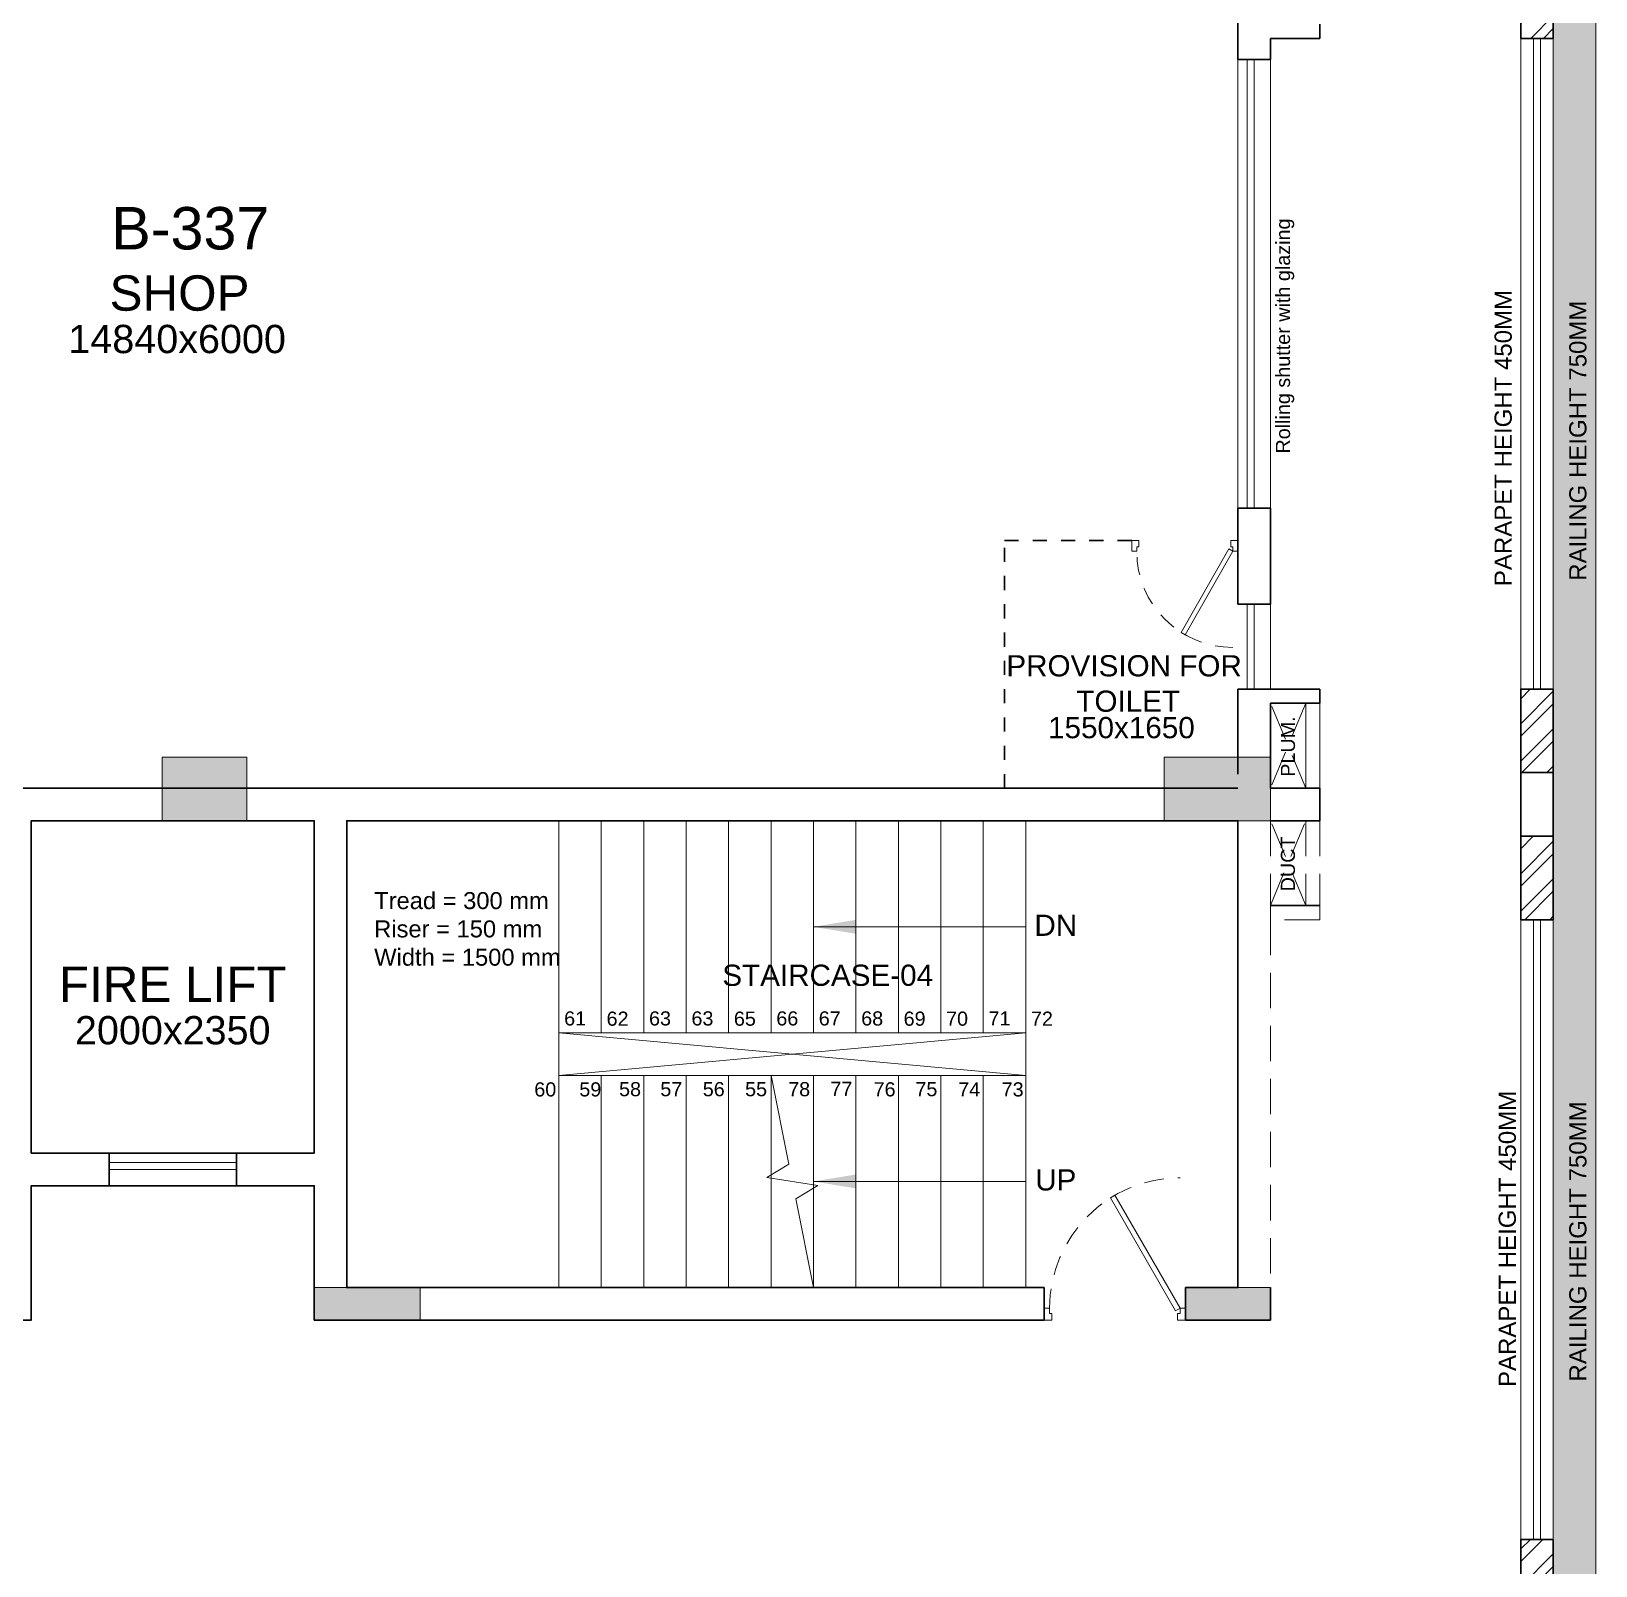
# Model space of a CAD drawing. Header units: metres. Extents: x 9819 to 10514, y 4405 to 4599.
# Drawn here: x 10446.56 to 10457.62, y 4550.07 to 4560.91 of the extents above; entities that cross this region are included whole.
import ezdxf
from ezdxf.enums import TextEntityAlignment as Align

# ---------------------------------------------------------------- set-up
doc = ezdxf.new("R2010")
doc.units = ezdxf.units.M
doc.header["$MEASUREMENT"] = 0
doc.linetypes.add('DASHED2', pattern=[0.375, 0.25, -0.125])
doc.linetypes.add('HIDDEN', pattern=[0.375, 0.25, -0.125])
doc.layers.add('A_COL. NO', color=4, linetype='Continuous')
for name, color, linetype, lineweight in [('A_CONC', 1, 'Continuous', 30), ('A_DOOR-WIN', 23, 'Continuous', 9), ('A_DOTTED', 8, 'HIDDEN', 0), ('A_ELE 0.15', 252, 'Continuous', 15), ('A_GLAZE', 140, 'Continuous', 5), ('A_LEDGE', 252, 'Continuous', 15), ('A_SHOP NO.', 113, 'Continuous', 5), ('A_SILL 0.09', 9, 'Continuous', 9), ('A_SILL 0.25', 25, 'Continuous', 15), ('A_SILL 0.25-RefEdit0', 25, 'Continuous', 15), ('A_STAIRS', 21, 'Continuous', 9), ('A_TEXT', 7, 'Continuous', 5), ('A_WALL', 7, 'Continuous', 30), ('A_Wall Hatch', 8, 'Continuous', 5), ('COLUMN-FINAL', 210, 'Continuous', 20), ('Doorline', 251, 'DASHED2', 13)]:
    doc.layers.add(name, color=color, linetype=linetype, lineweight=lineweight)
doc.layers.get('A_COL. NO').off()
doc.styles.add('A', font='ARIALN.TTF')
doc.styles.get("Standard").update_dxf_attribs({"font": 'arial.ttf'})
doc.dimstyles.new('DIM IN MM', dxfattribs={"dimtxt": 0.18, "dimasz": 0.075, "dimexe": 0.05, "dimexo": 0.05, "dimgap": 0.05, "dimtad": 0, "dimdec": 0, "dimlfac": 1000, "dimzin": 3, "dimdsep": 46, "dimtxsty": 'A', "dimblk1": 'ARCHTICK', "dimblk2": 'ARCHTICK', "dimsah": 1, "dimcen": 0, "dimclrd": 256, "dimclre": 256, "dimclrt": 256, "dimadec": 0, "dimazin": 0, "dimtfac": 1, "dimtdec": 0, "dimtofl": 0, "dimtmove": 1, "dimatfit": 3, "dimfxl": 1, "dimtolj": 1, "dimtzin": 0, "dimlwd": -1, "dimlwe": -1, "dimarcsym": 0})

# ---------------------------------------------------------------- blocks, each defined once
blk = doc.blocks.new('_ARCHTICK')
at = {"color": 0, "linetype": 'ByBlock', "const_width": 0.15}
blk.add_lwpolyline([(-0.5, -0.5), (0.5, 0.5)], dxfattribs=at)
blk = doc.blocks.new('D-900')
at = {"layer": 'A_DOOR-WIN'}
for points in [[(0.45, 0.7938), (0.035, 0.075), (0.0627, 0.059), (0.4777, 0.7778)], [(0, 0.075), (0, 0), (0.05, 0), (0.05, 0.043), (0.035, 0.043), (0.035, 0.075)], [(0.9, 0.075), (0.9, 0), (0.85, 0), (0.85, 0.043), (0.865, 0.043), (0.865, 0.075)]]:
    blk.add_lwpolyline(points, close=True, dxfattribs=at)
at = {"layer": 'Doorline', "ltscale": 0.5}
blk.add_arc((0.035, 0.075), 0.83, 0, 90, dxfattribs=at)
blk = doc.blocks.new('D 750')
at = {"layer": 'A_DOOR-WIN'}
for points in [[(-0.372, 0.665), (-0.035, 0.075), (-0.063, 0.059), (-0.4, 0.649)], [(-0.75, 0.075), (-0.75, 0), (-0.7, 0), (-0.7, 0.043), (-0.715, 0.043), (-0.715, 0.075)], [(0, 0.075), (0, 0), (-0.05, 0), (-0.05, 0.043), (-0.035, 0.043), (-0.035, 0.075)]]:
    blk.add_lwpolyline(points, close=True, dxfattribs=at)
at = {"layer": 'Doorline', "ltscale": 0.5}
blk.add_arc((-0.035, 0.075), 0.68, 90, 180, dxfattribs=at)
blk = doc.blocks.new('Typical shops 3rd')
at = {"layer": 'A_DOOR-WIN'}
for p, q in [((30.095, -1.08), (30.095, -4.25)), ((30.145, -1.08), (30.145, -4.25))]:
    blk.add_line(p, q, dxfattribs=at)
at = {"layer": 'A_DOTTED'}
for p, q in [((30.51, -5.63), (30.26, -6.23)), ((30.51, -6.23), (30.26, -5.63))]:
    blk.add_line(p, q, dxfattribs=at)
at = {"layer": 'A_GLAZE'}
for p, q in [((30.095, -4.93), (30.095, -5.53)), ((30.145, -4.93), (30.145, -5.53))]:
    blk.add_line(p, q, dxfattribs=at)
at = {"layer": 'A_LEDGE'}
for p, q in [((30.51, -5.63), (30.51, -6.23)), ((30.61, -5.63), (30.61, -6.23))]:
    blk.add_line(p, q, dxfattribs=at)
at = {"layer": 'A_SILL 0.09'}
for p, q in [((30.03, -4.25), (30.03, -1.08)), ((30.26, -1.08), (30.26, -4.25)), ((30.26, -4.93), (30.26, -5.53))]:
    blk.add_line(p, q, dxfattribs=at)
at = {"layer": 'A_WALL'}
for p, q in [((30.03, 0), (30.03, -1.08)), ((30.61, -0.83), (30.61, -0.93)), ((30.26, -0.93), (30.61, -0.93)), ((30.26, -0.93), (30.26, -1.08)), ((30.26, -1.08), (30.03, -1.08)), ((30.03, -4.25), (30.03, -4.93)), ((30.03, -4.25), (30.26, -4.25)), ((30.26, -4.25), (30.26, -4.93)), ((30.03, -4.93), (30.26, -4.93)), ((30.03, -5.53), (30.61, -5.53)), ((30.03, -5.53), (30.03, -6.13)), ((30.61, -5.63), (30.61, -5.53)), ((30.26, -5.63), (30.26, -6.23)), ((30.26, -5.63), (30.61, -5.63)), ((30.26, -6.23), (30.61, -6.23))]:
    blk.add_line(p, q, dxfattribs=at)
at = {"layer": 'A_WALL', "color": 252, "linetype": 'DASHED2', "ltscale": 0.3, "true_color": 0x939598}
blk.add_line((28.38, -6.23), (30.03, -6.23), dxfattribs=at)
blk.add_lwpolyline([(28.38, -6.23), (28.38, -4.48), (29.28, -4.48)], dxfattribs=at)
at = {"layer": 'A_DOOR-WIN', "xscale": -1, "rotation": 180}
blk.add_blockref('D 750', (30.03, -4.48), dxfattribs=at)
at = {"layer": 'A_TEXT'}
for s, p in [('Rolling shutter with glazing', (30.399, -3.034)), ('PLUM.', (30.434, -5.936))]:
    blk.add_text(s, height=0.1, rotation=90, dxfattribs=at).set_placement(p, align=Align.CENTER)
for s, height, p in [('SHOP', 0.25, (22.548, -2.855)), ('14840x6000', 0.2, (22.531, -3.155)), ('1550x1650', 0.15, (29.207, -5.877))]:
    blk.add_text(s, height=height, dxfattribs=at).set_placement(p, align=Align.CENTER)
at = {"layer": 'A_TEXT', "insert": (28.239, -5.29), "char_height": 0.15, "width": 1.97366, "attachment_point": 1}
blk.add_mtext('\\pxqc;PROVISION FOR\\P TOILET ', dxfattribs=at)
blk = doc.blocks.new('Balcony projections')
at = {"transparency": 33554493}
h = blk.add_hatch(color=256, dxfattribs=at)
h.dxf.hatch_style = 1
h.paths.add_polyline_path([(-0.53, -72.15), (33.98, -72.15), (33.98, 0.53), (-0.53, 0.53)])
h.paths.add_polyline_path([(-0.23, -71.85), (33.68, -71.85), (33.68, 0.23), (-0.23, 0.23)], flags=16)
at = {"lineweight": 30, "true_color": 0x636466}
h = blk.add_hatch(dxfattribs=at)
h.set_pattern_fill('ANSI32', color=251, scale=0.5)
h.set_pattern_definition([(45, (-9876.61707, -4400.77705), (-0.1325825215, 0.1325825215), []), (45, (-9876.52869, -4400.77705), (-0.1325825215, 0.1325825215), [])])
h.paths.add_polyline_path([(31.79, 0.23), (31.79, 0), (33.45, 0), (33.45, -1.66), (33.68, -1.66), (33.68, 0.23)])
h.paths.add_polyline_path([(33.68, -2.7), (33.68, -2.11), (33.45, -2.11), (33.45, -2.7)])
h.paths.add_polyline_path([(33.68, -7.3), (33.68, -7.89), (33.45, -7.89), (33.45, -7.3)])
h.paths.add_polyline_path([(33.68, -8.93), (33.68, -8.34), (33.45, -8.34), (33.45, -8.93)])
h.paths.add_polyline_path([(33.68, -13.53), (33.68, -14.12), (33.45, -14.12), (33.45, -13.53)])
h.paths.add_polyline_path([(33.68, -15.16), (33.68, -14.57), (33.45, -14.57), (33.45, -15.16)])
h.paths.add_polyline_path([(33.68, -19.76), (33.68, -20.35), (33.45, -20.35), (33.45, -19.76)])
h.paths.add_polyline_path([(33.68, -21.39), (33.68, -20.8), (33.45, -20.8), (33.45, -21.39)])
h.paths.add_polyline_path([(33.68, -25.99), (33.68, -26.58), (33.45, -26.58), (33.45, -25.99)])
h.paths.add_polyline_path([(33.68, -27.62), (33.68, -27.03), (33.45, -27.03), (33.45, -27.62)])
h.paths.add_polyline_path([(33.68, -32.22), (33.68, -32.81), (33.45, -32.81), (33.45, -32.22)])
h.paths.add_polyline_path([(33.68, -33.85), (33.68, -33.26), (33.45, -33.26), (33.45, -33.85)])
h.paths.add_polyline_path([(33.68, -38.23), (33.68, -38.82), (33.45, -38.82), (33.45, -38.23)])
h.paths.add_polyline_path([(33.68, -39.86), (33.68, -39.27), (33.45, -39.27), (33.45, -39.86)])
h.paths.add_polyline_path([(33.68, -46.09), (33.68, -45.5), (33.45, -45.5), (33.45, -46.09)])
h.paths.add_polyline_path([(33.68, -44.46), (33.68, -45.05), (33.45, -45.05), (33.45, -44.46)])
h.paths.add_polyline_path([(33.68, -50.69), (33.68, -51.28), (33.45, -51.28), (33.45, -50.69)])
h.paths.add_polyline_path([(33.68, -52.32), (33.68, -51.73), (33.45, -51.73), (33.45, -52.32)])
h.paths.add_polyline_path([(33.68, -58.55), (33.68, -57.96), (33.45, -57.96), (33.45, -58.55)])
h.paths.add_polyline_path([(33.68, -56.92), (33.68, -57.51), (33.45, -57.51), (33.45, -56.92)])
h.paths.add_polyline_path([(33.68, -64.76), (33.68, -63.58), (33.45, -63.58), (33.45, -64.76)])
h.paths.add_polyline_path([(31.79, -71.85), (31.79, -71.62), (33.45, -71.62), (33.45, -69.96), (33.68, -69.96), (33.68, -71.85)])
h.paths.add_polyline_path([(30.75, -71.85), (31.34, -71.85), (31.34, -71.62), (30.75, -71.62)])
h.paths.add_polyline_path([(24.96, -71.85), (24.37, -71.85), (24.37, -71.62), (24.96, -71.62)])
h.paths.add_polyline_path([(23.33, -71.85), (23.92, -71.85), (23.92, -71.62), (23.33, -71.62)])
h.paths.add_polyline_path([(8.49, -71.85), (9.08, -71.85), (9.08, -71.62), (8.49, -71.62)])
h.paths.add_polyline_path([(10.12, -71.85), (9.53, -71.85), (9.53, -71.62), (10.12, -71.62)])
h.paths.add_polyline_path([(15.91, -71.85), (16.5, -71.85), (16.5, -71.62), (15.91, -71.62)])
h.paths.add_polyline_path([(17.54, -71.85), (16.95, -71.85), (16.95, -71.62), (17.54, -71.62)])
h.paths.add_polyline_path([(1.66, -71.85), (1.66, -71.62), (0, -71.62), (0, -69.96), (-0.23, -69.96), (-0.23, -71.85)])
h.paths.add_polyline_path([(2.11, -71.85), (2.7, -71.85), (2.7, -71.62), (2.11, -71.62)])
h.paths.add_polyline_path([(-0.23, -64.76), (-0.23, -63.58), (0, -63.58), (0, -64.76)])
h.paths.add_polyline_path([(-0.23, -58.55), (-0.23, -57.96), (0, -57.96), (0, -58.55)])
h.paths.add_polyline_path([(-0.23, -56.92), (-0.23, -57.51), (0, -57.51), (0, -56.92)])
h.paths.add_polyline_path([(-0.23, -52.32), (-0.23, -51.73), (0, -51.73), (0, -52.32)])
h.paths.add_polyline_path([(-0.23, -50.69), (-0.23, -51.28), (0, -51.28), (0, -50.69)])
h.paths.add_polyline_path([(-0.23, -46.09), (-0.23, -45.5), (0, -45.5), (0, -46.09)])
h.paths.add_polyline_path([(-0.23, -44.46), (-0.23, -45.05), (0, -45.05), (0, -44.46)])
h.paths.add_polyline_path([(-0.23, -39.86), (-0.23, -39.27), (0, -39.27), (0, -39.86)])
h.paths.add_polyline_path([(-0.23, -38.23), (-0.23, -38.82), (0, -38.82), (0, -38.23)])
h.paths.add_polyline_path([(-0.23, -33.85), (-0.23, -33.26), (0, -33.26), (0, -33.85)])
h.paths.add_polyline_path([(-0.23, -32.22), (-0.23, -32.81), (0, -32.81), (0, -32.22)])
h.paths.add_polyline_path([(-0.23, -27.62), (-0.23, -27.03), (0, -27.03), (0, -27.62)])
h.paths.add_polyline_path([(-0.23, -25.99), (-0.23, -26.58), (0, -26.58), (0, -25.99)])
h.paths.add_polyline_path([(-0.23, -21.39), (-0.23, -20.8), (0, -20.8), (0, -21.39)])
h.paths.add_polyline_path([(-0.23, -19.76), (-0.23, -20.35), (0, -20.35), (0, -19.76)])
h.paths.add_polyline_path([(-0.23, -15.16), (-0.23, -14.57), (0, -14.57), (0, -15.16)])
h.paths.add_polyline_path([(-0.23, -13.53), (-0.23, -14.12), (0, -14.12), (0, -13.53)])
h.paths.add_polyline_path([(-0.23, -8.93), (-0.23, -8.34), (0, -8.34), (0, -8.93)])
h.paths.add_polyline_path([(-0.23, -7.3), (-0.23, -7.89), (0, -7.89), (0, -7.3)])
h.paths.add_polyline_path([(-0.23, -2.7), (-0.23, -2.11), (0, -2.11), (0, -2.7)])
h.paths.add_polyline_path([(1.66, 0.23), (1.66, 0), (0, 0), (0, -1.66), (-0.23, -1.66), (-0.23, 0.23)])
at = {"layer": 'A_CONC'}
blk.add_lwpolyline([(33.68, -32.81), (33.45, -32.81), (33.45, -33.26), (33.68, -33.26)], close=True, dxfattribs=at)
at = {"layer": 'A_ELE 0.15', "color": 7, "true_color": 0xffffff}
for points in [[(33.98, -33.85), (33.98, 0.53), (-0.53, 0.53), (-0.53, -33.85)], [(-0.53, -33.85), (-0.53, -72.15), (33.98, -72.15), (33.98, -33.85)]]:
    blk.add_lwpolyline(points, dxfattribs=at)
at = {"layer": 'A_GLAZE'}
for points in [[(33.54, -32.22), (33.59, -32.22), (33.59, -27.62), (33.54, -27.62)], [(33.54, -38.23), (33.59, -38.23), (33.59, -33.85), (33.54, -33.85)]]:
    blk.add_lwpolyline(points, close=True, dxfattribs=at)
at = {"layer": 'A_SILL 0.25', "lineweight": 0, "elevation": 0}
blk.add_lwpolyline([(33.68, -32.22), (33.45, -32.22), (33.45, -27.62), (33.68, -27.62)], close=True, dxfattribs=at)
at = {"layer": 'A_SILL 0.25', "lineweight": 0}
blk.add_lwpolyline([(33.68, -38.23), (33.45, -38.23), (33.45, -33.85), (33.68, -33.85)], close=True, dxfattribs=at)
at = {"layer": 'A_SILL 0.25-RefEdit0', "color": 32, "true_color": 0xcd6928}
for points in [[(33.68, -33.85), (33.68, 0.23), (-0.23, 0.23), (-0.23, -33.85)], [(-0.23, -38.23), (-0.23, -71.85), (33.68, -71.85), (33.68, -38.23)]]:
    blk.add_lwpolyline(points, dxfattribs=at)
at = {"layer": 'A_TEXT', "color": 32, "true_color": 0xcd6928}
for p, q in [((33.45, -32.22), (33.45, -27.62)), ((33.68, -27.62), (33.68, -32.22)), ((33.45, -38.23), (33.45, -33.85)), ((33.68, -33.85), (33.68, -38.23))]:
    blk.add_line(p, q, dxfattribs=at)
at = {"layer": 'A_WALL'}
for points in [[(33.68, -27.62), (33.68, -27.03), (33.45, -27.03), (33.45, -27.62)], [(33.68, -32.22), (33.68, -32.81), (33.45, -32.81), (33.45, -32.22)], [(33.68, -33.85), (33.68, -33.26), (33.45, -33.26), (33.45, -33.85)], [(33.68, -38.23), (33.68, -38.82), (33.45, -38.82), (33.45, -38.23)]]:
    blk.add_lwpolyline(points, close=True, dxfattribs=at)
at = {"layer": 'A_TEXT', "color": 32, "true_color": 0xcd6928, "char_height": 0.1215, "attachment_point": 1, "rotation": 90}
for insert in [(33.265, -31.492), (33.294, -37.153)]:
    blk.add_mtext_dynamic_manual_height_columns('PARAPET HEIGHT 450MM', width=3.42392, gutter_width=0.931, heights=[0], dxfattribs=dict(at, insert=insert))
at = {"layer": 'A_TEXT', "color": 4, "char_height": 0.1215, "attachment_point": 1, "rotation": 90}
for insert in [(33.793, -31.454), (33.793, -37.114)]:
    blk.add_mtext_dynamic_manual_height_columns('RAILING HEIGHT 750MM', width=3.42392, gutter_width=0.931, heights=[0], dxfattribs=dict(at, insert=insert))
blk = doc.blocks.new('WING-B REVISED COL.')
at = {"layer": 'COLUMN-FINAL'}
for color, points in [(1, [(5393.374, -8760.848), (5393.374, -8761.298), (5393.974, -8761.298), (5393.974, -8760.848)]), (4, [(5400.459, -8760.848), (5400.459, -8761.298), (5401.209, -8761.298), (5401.209, -8760.848)])]:
    blk.add_hatch(color=color, dxfattribs=at).paths.add_polyline_path(points)
h = blk.add_hatch(color=231, dxfattribs=at)
h.dxf.hatch_style = 1
h.paths.add_polyline_path([(5394.449, -8764.598), (5394.449, -8764.828), (5395.199, -8764.828), (5395.199, -8764.598)])
h = blk.add_hatch(color=30, dxfattribs=at)
h.dxf.hatch_style = 1
h.paths.add_polyline_path([(5400.609, -8764.598), (5400.609, -8764.828), (5401.209, -8764.828), (5401.209, -8764.598)])
at = {"layer": 'COLUMN-FINAL', "color": 1}
blk.add_lwpolyline([(5393.374, -8760.848), (5393.374, -8761.298), (5393.974, -8761.298), (5393.974, -8760.848)], close=True, dxfattribs=at)
at = {"layer": 'COLUMN-FINAL', "color": 4}
blk.add_lwpolyline([(5400.459, -8760.848), (5400.459, -8761.298), (5401.209, -8761.298), (5401.209, -8760.848)], close=True, dxfattribs=at)
at = {"layer": 'COLUMN-FINAL', "color": 231}
blk.add_lwpolyline([(5394.449, -8764.598), (5394.449, -8764.828), (5395.199, -8764.828), (5395.199, -8764.598)], close=True, dxfattribs=at)
at = {"layer": 'COLUMN-FINAL', "color": 30}
blk.add_lwpolyline([(5400.609, -8764.598), (5400.609, -8764.828), (5401.209, -8764.828), (5401.209, -8764.598)], close=True, dxfattribs=at)

msp = doc.modelspace()

# ---------------------------------------------------------------- linework, layer by layer
at = {"layer": 'A_DOOR-WIN'}
for p, q in [((10448.0062, 4552.9194), (10447.1062, 4552.9194)), ((10448.0062, 4552.8694), (10447.1062, 4552.8694))]:
    msp.add_line(p, q, dxfattribs=at)
at = {"layer": 'A_DOTTED', "linetype": 'Continuous'}
for points in [[(10450.2862, 4555.3344), (10450.2862, 4553.8344), (10453.5862, 4553.5344), (10453.5862, 4552.0344)], [(10453.5862, 4555.3344), (10453.5862, 4553.8344), (10450.2862, 4553.5344), (10450.2862, 4552.0344)]]:
    msp.add_lwpolyline(points, dxfattribs=at)
at = {"layer": 'A_DOTTED'}
msp.add_lwpolyline([(10455.3162, 4555.3344), (10455.3162, 4554.7344), (10455.6662, 4554.7344), (10455.6662, 4554.6344), (10455.3162, 4554.6344), (10455.3162, 4554.7344), (10455.5662, 4555.3344), (10455.5662, 4554.7344), (10455.3162, 4555.3344), (10455.6662, 4555.3344), (10455.6662, 4554.7344), (10455.6662, 4554.6344), (10455.3162, 4554.6344), (10455.3162, 4551.8044)], dxfattribs=at)
at = {"layer": 'A_SILL 0.25'}
for points in [[(10425.4062, 4588.7144), (10423.4062, 4588.7144), (10423.4062, 4516.6344), (10457.3162, 4516.6344), (10457.3162, 4588.7144), (10455.3162, 4588.7144)], [(10425.4062, 4588.4844), (10423.6362, 4588.4844), (10423.6362, 4516.8644), (10457.0862, 4516.8644), (10457.0862, 4588.4844), (10455.3162, 4588.4844)]]:
    msp.add_lwpolyline(points, dxfattribs=at)
at = {"layer": 'A_STAIRS'}
for p, q in [((10450.5862, 4553.8344), (10450.5862, 4555.3344)), ((10450.8862, 4553.8344), (10450.8862, 4555.3344)), ((10451.1862, 4553.8344), (10451.1862, 4555.3344)), ((10451.4862, 4553.8344), (10451.4862, 4555.3344)), ((10451.7862, 4553.8344), (10451.7862, 4555.3344)), ((10452.0862, 4553.8344), (10452.0862, 4555.3344)), ((10452.3862, 4553.8344), (10452.3862, 4555.3344)), ((10452.6862, 4553.8344), (10452.6862, 4555.3344)), ((10452.9862, 4553.8344), (10452.9862, 4555.3344)), ((10453.2862, 4553.8344), (10453.2862, 4555.3344)), ((10450.5862, 4553.5344), (10450.5862, 4552.0344)), ((10450.8862, 4553.5344), (10450.8862, 4552.0344)), ((10451.1862, 4553.5344), (10451.1862, 4552.0344)), ((10451.4862, 4553.5344), (10451.4862, 4552.0344)), ((10452.3862, 4553.5344), (10452.3862, 4552.0344)), ((10452.6862, 4553.5344), (10452.6862, 4552.0344)), ((10452.9862, 4553.5344), (10452.9862, 4552.0344)), ((10453.2862, 4553.5344), (10453.2862, 4552.0344))]:
    msp.add_line(p, q, dxfattribs=at)
msp.add_lwpolyline([(10453.5862, 4553.5344), (10450.2862, 4553.5344), (10450.2862, 4553.8344), (10453.5862, 4553.8344)], close=True, dxfattribs=at)
at = {"layer": 'A_STAIRS', "linetype": 'Continuous'}
msp.add_lwpolyline([(10451.7862, 4552.0344), (10451.7862, 4553.5344), (10451.9117, 4552.907), (10451.7556, 4552.8121), (10452.1168, 4552.7568), (10451.9607, 4552.6619), (10452.0862, 4552.0344), (10452.0862, 4553.5344)], dxfattribs=at)
at = {"layer": 'A_WALL'}
for p, q in [((10455.0862, 4555.5644), (10425.6362, 4555.5644)), ((10455.6662, 4555.5644), (10455.6662, 4555.3344)), ((10455.6662, 4555.5644), (10455.6662, 4555.3344)), ((10446.5562, 4555.3344), (10446.5562, 4552.9844)), ((10455.6662, 4555.3344), (10455.3162, 4555.3344)), ((10455.3162, 4554.7344), (10455.6662, 4554.7344)), ((10446.5562, 4552.7544), (10447.1062, 4552.7544)), ((10455.3162, 4552.0344), (10455.3162, 4551.8044))]:
    msp.add_line(p, q, dxfattribs=at)
for points in [[(10446.3262, 4553.0044), (10446.3262, 4551.8044), (10446.5562, 4551.8044), (10446.5562, 4552.7544), (10447.1062, 4552.7544), (10448.0062, 4552.7544), (10448.0062, 4552.9844), (10448.5562, 4552.9844), (10448.5562, 4555.3344), (10446.5562, 4555.3344), (10446.5562, 4552.9844), (10447.1062, 4552.9844), (10447.1062, 4552.7544), (10447.1062, 4552.9844), (10446.5562, 4552.9844)], [(10446.5562, 4555.3344), (10448.5562, 4555.3344), (10448.5562, 4552.9844), (10448.0062, 4552.9844)], [(10455.3162, 4551.8044), (10454.7162, 4551.8044), (10454.7162, 4552.0344), (10455.0862, 4552.0344), (10455.0862, 4555.3344), (10448.7862, 4555.3344), (10448.7862, 4552.0344), (10448.7862, 4555.3344), (10455.0862, 4555.3344)], [(10447.1062, 4552.9844), (10448.0062, 4552.9844), (10448.0062, 4552.7544), (10448.5562, 4552.7544), (10448.5562, 4551.8044), (10448.5562, 4552.7544), (10448.0062, 4552.7544)], [(10446.5562, 4552.7544), (10446.5562, 4551.8044), (10446.3262, 4551.8044)], [(10448.7862, 4552.0344), (10453.7162, 4552.0344), (10453.7162, 4551.8044), (10448.5562, 4551.8044)]]:
    msp.add_lwpolyline(points, dxfattribs=at)

# ---------------------------------------------------------------- block references
at = {"layer": 'A_COL. NO'}
msp.add_blockref('WING-B REVISED COL.', (5054.1072, 13316.6323), dxfattribs=at)
at = {"layer": 'A_DOOR-WIN', "xscale": -1.111111111099995, "yscale": 1.111111111099995, "zscale": 1.111111111099995}
msp.add_blockref('D-900', (10454.7162, 4551.8044), dxfattribs=at)
at = {"layer": 'A_SILL 0.25'}
msp.add_blockref('Balcony projections', (10423.6362, 4588.4844), dxfattribs=at)
at = {"layer": 'A_Wall Hatch'}
msp.add_blockref('Typical shops 3rd', (10425.0562, 4561.7944), dxfattribs=at)

# ---------------------------------------------------------------- texts
at = {"layer": 'A_SHOP NO.'}
msp.add_text('B-337', height=0.3, dxfattribs=at).set_placement((10447.6805, 4559.3724), align=Align.CENTER)
at = {"layer": 'A_STAIRS'}
for s, p in [('61', (10450.4787, 4553.8869)), ('62', (10450.7787, 4553.8852)), ('63', (10451.0787, 4553.8869)), ('63', (10451.3787, 4553.8869)), ('65', (10451.6787, 4553.8852)), ('66', (10451.9787, 4553.8869)), ('67', (10452.2787, 4553.8869)), ('68', (10452.5787, 4553.8869)), ('69', (10452.8787, 4553.8852)), ('70', (10453.1787, 4553.8852)), ('71', (10453.4787, 4553.8869)), ('72', (10453.7787, 4553.8852)), ('60', (10450.2676, 4553.3852)), ('59', (10450.5859, 4553.3852)), ('58', (10450.867, 4553.3869)), ('57', (10451.1586, 4553.3869)), ('56', (10451.4587, 4553.3869)), ('55', (10451.758, 4553.3869)), ('78', (10452.0626, 4553.3869)), ('77', (10452.3612, 4553.3887)), ('76', (10452.6664, 4553.3857)), ('75', (10452.9619, 4553.387)), ('74', (10453.2647, 4553.3852)), ('73', (10453.5718, 4553.3852))]:
    msp.add_text(s, height=0.1, dxfattribs=at).set_placement(p, align=Align.RIGHT)
at = {"layer": 'A_TEXT'}
msp.add_text('DUCT', height=0.1, rotation=90, dxfattribs=at).set_placement((10455.49, 4555.0289), align=Align.CENTER)
for s, height, p in [('DN', 0.15, (10453.7992, 4554.5205)), ('FIRE LIFT', 0.25, (10447.5562, 4554.0535)), ('STAIRCASE-04', 0.15, (10452.1867, 4554.1669)), ('STAIRCASE-04', 0.15, (10452.1867, 4554.1669)), ('2000x2350', 0.2, (10447.5562, 4553.7535)), ('UP', 0.15, (10453.7992, 4552.7205))]:
    msp.add_text(s, height=height, dxfattribs=at).set_placement(p, align=Align.CENTER)
at = {"layer": 'A_TEXT', "insert": (10449.8113, 4554.8297), "char_height": 0.12, "width": 1.661733, "attachment_point": 2}
msp.add_mtext('\\pxql;Tread = 300 mm\\PRiser = 150 mm\\PWidth = 1500 mm', dxfattribs=at)

# ---------------------------------------------------------------- leaders
at = {"layer": 'A_STAIRS'}
for points in [[(10452.0862, 4554.5844), (10453.5862, 4554.5844)], [(10452.0862, 4552.7844), (10453.5862, 4552.7844)]]:
    msp.add_leader(points, dimstyle='DIM IN MM', override={"dimasz": 0.3, "dimgap": 0.05, "dimtad": 0}, dxfattribs=at)

doc.saveas('drawing.dxf')
